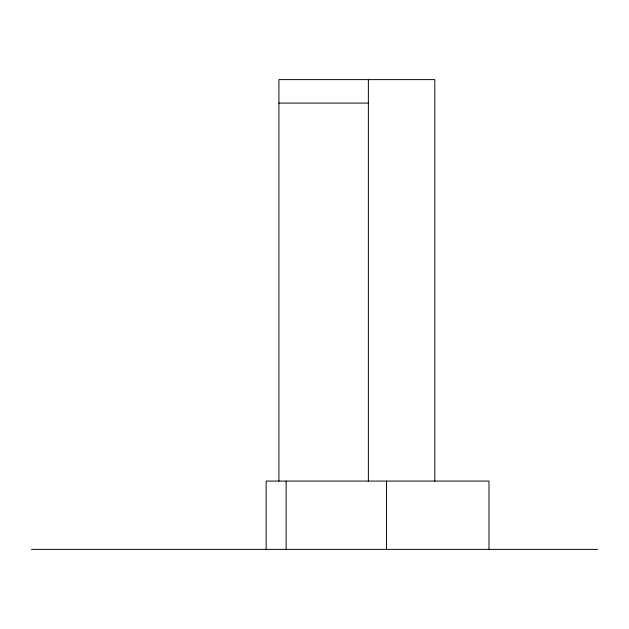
<?xml version="1.0" encoding="UTF-8"?>
<svg xmlns="http://www.w3.org/2000/svg" width="629" height="629" viewBox="0 0 629 629"><rect width="100%" height="100%" fill="white"/><g stroke="black" fill="none" stroke-linecap="round" stroke-linejoin="round"><path stroke-width="0.94" d="M278.914 103.101L368.366 103.101M31.45 549.384L597.55 549.384M488.985 549.384L488.985 481.075L266.153 481.075L266.153 549.384M434.828 481.075L434.828 79.616L278.914 79.616L278.914 481.075M386.481 481.075L386.481 549.384M368.366 79.616L368.366 481.075M286.14 481.075L286.14 549.384"/></g></svg>
